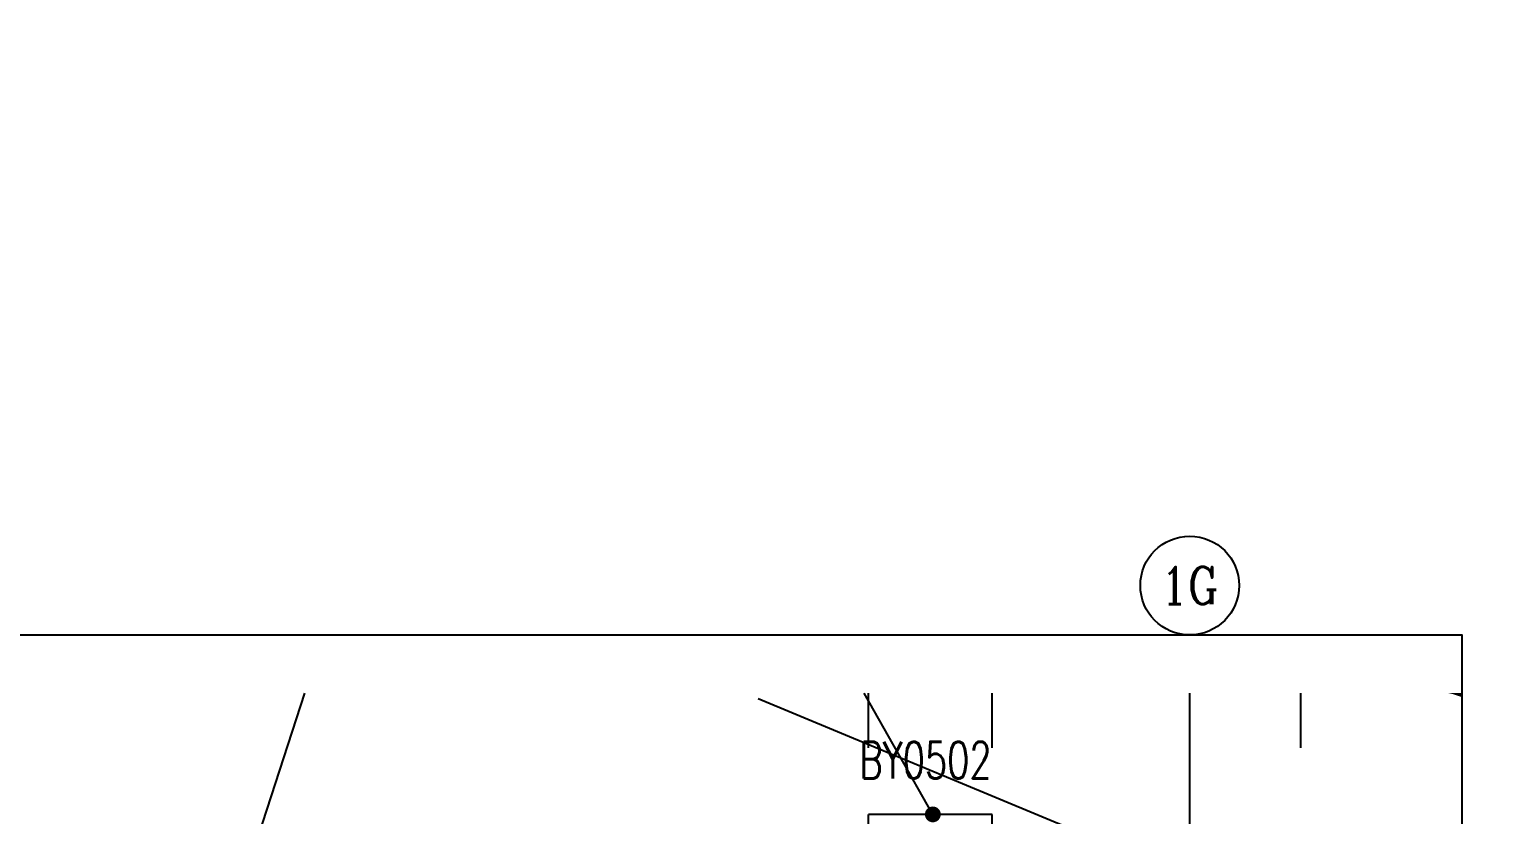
# Model space of a CAD drawing. Extents: x -222544 to -13848, y -31368 to 85559.
# Drawn here: x -32574 to -26580, y 37903 to 41080 of the extents above; entities that cross this region are included whole.
import ezdxf
from ezdxf.enums import TextEntityAlignment as Align
from ezdxf.xclip import XClip

# ---------------------------------------------------------------- set-up
doc = ezdxf.new("R2010")
doc.units = 0
doc.header["$LTSCALE"] = 1000
doc.header["$MEASUREMENT"] = 0
doc.header["$XCLIPFRAME"] = 0
doc.linetypes.add('10平面$0$DASH', pattern=[0.35, 0.25, -0.1])
doc.linetypes.add('10平面$0$DOTE', pattern=[2.42, 2, -0.2, 0.02, -0.2])
doc.layers.get('Defpoints').update_dxf_attribs({"color": 210})
for name, color, linetype in [('10平面$0$A-AXIS-DOTE', 14, '10平面$0$DOTE'), ('10平面$0$A-AXIS-DP', 126, 'Continuous'), ('10平面$0$A-AXIS-SYMB', 3, 'Continuous'), ('10平面$0$A-LIN-V', 9, 'Continuous'), ('10平面$0$A-WINDOW', 140, 'Continuous'), ('10平面$0$AS-WALL', 40, 'Continuous'), ('10平面$0$AS-结构边线层', 200, 'Continuous'), ('10平面$0$DIM_ELEV', 3, 'Continuous'), ('10平面$0$DIM_SYMB', 3, 'Continuous'), ('10平面$0$PUB_HATCH', 8, 'Continuous'), ('10平面$0$建-门窗编号', 7, 'Continuous'), ('A-AXIS-D', 1, 'Continuous'), ('A-WINDOW', 140, 'Continuous'), ('DIM_SYMB', 3, 'Continuous'), ('PUB_TEXT', 7, 'Continuous')]:
    doc.layers.add(name, color=color, linetype=linetype)
doc.styles.add('10平面$0$_TCH_DIM_T3', font='SIMPLEX', dxfattribs={"width": 0.705882, "bigfont": 'GBCBIG'})
doc.styles.add('10平面$0$A-WIN-LABEL', font='SIMPLEX', dxfattribs={"bigfont": 'GBCBIG'})
doc.styles.add('_TCH_AXIS', font='COMPLEX', dxfattribs={"bigfont": 'GBCBIG'})
doc.dimstyles.new('10平面$0$_TCH_ARCH&&80', dxfattribs={"dimtxt": 238, "dimasz": 80, "dimexe": 80, "dimexo": 80, "dimgap": 101, "dimtad": 1, "dimdec": 0, "dimzin": 0, "dimdsep": 46, "dimtxsty": '10平面$0$_TCH_DIM_T3', "dimblk": '10平面$0$_ArchTick', "dimcen": 0.09, "dimclrt": 7, "dimazin": 2, "dimtfac": 1, "dimtdec": 0, "dimtix": 1, "dimtmove": 2, "dimatfit": 3, "dimfxl": 0, "dimtolj": 1, "dimtzin": 0, "dimarcsym": 0})
pattern_1 = [(45, (60, 0), (-60.000061, 60.000061), []), (135, (60, 0), (-60.000061, -60.000061), [])]

# ---------------------------------------------------------------- blocks, each defined once
blk = doc.blocks.new('10平面$0$dote')
at = {"layer": '10平面$0$A-AXIS-DOTE'}
for p, q in [((-6217.8, -68993.9), (-6217.8, 36662.3)), ((91882.2, -264080), (91882.2, 36662.3)), ((76282.2, 27000), (-41310, 27000))]:
    blk.add_line(p, q, dxfattribs=at)
at = {"layer": '10平面$0$A-AXIS-DOTE', "ltscale": 2}
blk.add_lwpolyline([(-35305.3, -50417.4), (-8818.8, 31214.7)], dxfattribs=at)
blk = doc.blocks.new('10平面$0$43243')
at = {"layer": '10平面$0$AS-结构边线层'}
for points in [[(-144054.2, 741420), (-144054.2, 832220), (-156104.2, 832220), (-156104.2, 831970), (-158204.2, 831970), (-158204.2, 832220), (-163704.2, 832220), (-163704.2, 831970), (-165804.2, 831970), (-165804.2, 832220), (-166544.2, 832220), (-166544.2, 832390), (-179464.2, 832390), (-179464.2, 832220), (-180204.2, 832220), (-180204.2, 831970), (-182304.2, 831970), (-182304.2, 832220), (-189244.2, 832220), (-189244.2, 832390), (-195964.2, 832390)], [(-196514.2, 639550), (-175294.2, 639550), (-175294.2, 639720), (-173454.2, 639720), (-173454.2, 640170), (-171354.2, 640170), (-171354.2, 639720), (-169514.2, 639720), (-169514.2, 639550), (-155994.2, 639550), (-155994.2, 639720), (-146454.2, 639720), (-146454.2, 640170), (-144354.2, 640170), (-144354.2, 639720), (-128354.2, 639720), (-128354.2, 658060), (-128054.2, 658060), (-128054.2, 681330), (-128354.2, 681330), (-128354.2, 696460), (-128054.2, 696460), (-128054.2, 715680)]]:
    blk.add_lwpolyline(points, dxfattribs=at)
blk = doc.blocks.new('10平面$0$3132')
at = {"layer": '10平面$0$DIM_ELEV', "linetype": '10平面$0$DASH', "const_width": 30}
blk.add_lwpolyline([(-232270, 833040), (-226020, 833040, -0.414214), (-225520, 832540), (-225520, 827570, -0.414214), (-226020, 827070), (-232270, 827070, -0.414214), (-232770, 827570), (-232770, 832540, -0.414214)], format="xyb", close=True, dxfattribs=at)
blk = doc.blocks.new('10平面$0$34242343243')
at = {"layer": '10平面$0$A-LIN-V'}
for p, q in [((-128604.2, 643320), (-128604.2, 658220)), ((-128404.2, 643320), (-128404.2, 658220))]:
    blk.add_line(p, q, dxfattribs=at)
blk = doc.blocks.new('*U91')
at = {"color": 0}
for p, q in [((-250, 150), (250, 150)), ((250, 30), (-250, 30)), ((-250, -30), (-190, 30)), ((-190, -30), (-130, 30)), ((-130, -30), (-70, 30)), ((-70, -30), (-10, 30)), ((-10, -30), (50, 30)), ((50, -30), (110, 30)), ((110, -30), (170, 30)), ((170, -30), (230, 30)), ((250, -30), (-250, -30)), ((-250, -150), (250, -150))]:
    blk.add_line(p, q, dxfattribs=at)
for points in [[(-250, -150), (-250, 150)], [(250, -150), (250, 150)]]:
    blk.add_lwpolyline(points, dxfattribs=at)
blk = doc.blocks.new('*U90')
at = {"color": 0, "xscale": 0.001999999996058992, "yscale": 0.003333333333333334, "zscale": 0.001999999996058992}
blk.add_blockref('*U91', (0, 0), dxfattribs=at)
blk = doc.blocks.new('10平面$0$_ArchTick')
at = {"color": 0, "linetype": 'ByBlock', "const_width": 0.4}
blk.add_lwpolyline([(-0.5, -0.5), (0.5, 0.5)], dxfattribs=at)
blk = doc.blocks.new('*D708')
at = {"layer": '10平面$0$A-AXIS-DP', "color": 0, "lineweight": -2, "transparency": 16777216}
for p, q in [((-228254.2, 832790), (-228254.2, 833540)), ((-227754.2, 832790), (-227754.2, 833540)), ((-228254.2, 833460), (-228334.2, 833460)), ((-228254.2, 833460), (-227754.2, 833460)), ((-227754.2, 833460), (-227674.2, 833460))]:
    blk.add_line(p, q, dxfattribs=at)
at = {"layer": 'Defpoints', "color": 0, "transparency": 16777216}
for p in [(-227754.2, 833460), (-228254.2, 832710), (-227754.2, 832710)]:
    blk.add_point(p, dxfattribs=at)
at = {"layer": '10平面$0$A-AXIS-DP', "color": 0, "lineweight": -2, "transparency": 16777216, "xscale": 80, "yscale": 80, "zscale": 80}
blk.add_blockref('10平面$0$_ArchTick', (-228254.2, 833460), dxfattribs=at)
at = {"layer": '10平面$0$A-AXIS-DP', "color": 0, "lineweight": -2, "transparency": 16777216, "xscale": 80, "yscale": 80, "zscale": 80, "rotation": 180}
blk.add_blockref('10平面$0$_ArchTick', (-227754.2, 833460), dxfattribs=at)
at = {"layer": '10平面$0$A-AXIS-DP', "color": 7, "transparency": 16777216, "insert": (-228004.2, 833680), "char_height": 238, "attachment_point": 5, "style": '10平面$0$_TCH_DIM_T3'}
blk.add_mtext('\\A1;500', dxfattribs=at)
blk = doc.blocks.new('*D709')
at = {"layer": '10平面$0$A-AXIS-DP', "color": 0, "lineweight": -2, "transparency": 16777216}
for p, q in [((-227754.2, 832790), (-227754.2, 833540)), ((-226954.2, 832790), (-226954.2, 833540)), ((-227754.2, 833460), (-226954.2, 833460))]:
    blk.add_line(p, q, dxfattribs=at)
at = {"layer": 'Defpoints', "color": 0, "transparency": 16777216}
for p in [(-226954.2, 833460), (-227754.2, 832710), (-226954.2, 832710)]:
    blk.add_point(p, dxfattribs=at)
at = {"layer": '10平面$0$A-AXIS-DP', "color": 0, "lineweight": -2, "transparency": 16777216, "xscale": 80, "yscale": 80, "zscale": 80, "rotation": 180}
blk.add_blockref('10平面$0$_ArchTick', (-227754.2, 833460), dxfattribs=at)
at = {"layer": '10平面$0$A-AXIS-DP', "color": 0, "lineweight": -2, "transparency": 16777216, "xscale": 80, "yscale": 80, "zscale": 80}
blk.add_blockref('10平面$0$_ArchTick', (-226954.2, 833460), dxfattribs=at)
at = {"layer": '10平面$0$A-AXIS-DP', "color": 7, "transparency": 16777216, "insert": (-227354.2, 833680), "char_height": 238, "attachment_point": 5, "style": '10平面$0$_TCH_DIM_T3'}
blk.add_mtext('\\A1;800', dxfattribs=at)
blk = doc.blocks.new('*D710')
at = {"layer": '10平面$0$A-AXIS-DP', "color": 0, "lineweight": -2, "transparency": 16777216}
for p, q in [((-226954.2, 832790), (-226954.2, 833540)), ((-226504.2, 832790), (-226504.2, 833540)), ((-226954.2, 833460), (-227034.2, 833460)), ((-226954.2, 833460), (-226504.2, 833460)), ((-226504.2, 833460), (-226424.2, 833460))]:
    blk.add_line(p, q, dxfattribs=at)
at = {"layer": 'Defpoints', "color": 0, "transparency": 16777216}
for p in [(-226504.2, 833460), (-226954.2, 832710), (-226504.2, 832710)]:
    blk.add_point(p, dxfattribs=at)
at = {"layer": '10平面$0$A-AXIS-DP', "color": 0, "lineweight": -2, "transparency": 16777216, "xscale": 80, "yscale": 80, "zscale": 80}
blk.add_blockref('10平面$0$_ArchTick', (-226954.2, 833460), dxfattribs=at)
at = {"layer": '10平面$0$A-AXIS-DP', "color": 0, "lineweight": -2, "transparency": 16777216, "xscale": 80, "yscale": 80, "zscale": 80, "rotation": 180}
blk.add_blockref('10平面$0$_ArchTick', (-226504.2, 833460), dxfattribs=at)
at = {"layer": '10平面$0$A-AXIS-DP', "color": 7, "transparency": 16777216, "insert": (-226729.2, 833680), "char_height": 238, "attachment_point": 5, "style": '10平面$0$_TCH_DIM_T3'}
blk.add_mtext('\\A1;450', dxfattribs=at)
blk = doc.blocks.new('*D711')
at = {"layer": '10平面$0$A-AXIS-DP', "color": 0, "lineweight": -2, "transparency": 16777216}
for p, q in [((-226504.2, 832790), (-226504.2, 833540)), ((-222404.2, 832790), (-222404.2, 833540)), ((-226504.2, 833460), (-222404.2, 833460))]:
    blk.add_line(p, q, dxfattribs=at)
at = {"layer": 'Defpoints', "color": 0, "transparency": 16777216}
for p in [(-222404.2, 833460), (-226504.2, 832710), (-222404.2, 832710)]:
    blk.add_point(p, dxfattribs=at)
at = {"layer": '10平面$0$A-AXIS-DP', "color": 0, "lineweight": -2, "transparency": 16777216, "xscale": 80, "yscale": 80, "zscale": 80, "rotation": 180}
blk.add_blockref('10平面$0$_ArchTick', (-226504.2, 833460), dxfattribs=at)
at = {"layer": '10平面$0$A-AXIS-DP', "color": 0, "lineweight": -2, "transparency": 16777216, "xscale": 80, "yscale": 80, "zscale": 80}
blk.add_blockref('10平面$0$_ArchTick', (-222404.2, 833460), dxfattribs=at)
at = {"layer": '10平面$0$A-AXIS-DP', "color": 7, "transparency": 16777216, "insert": (-224454.2, 833680), "char_height": 238, "attachment_point": 5, "style": '10平面$0$_TCH_DIM_T3'}
blk.add_mtext('\\A1;4100', dxfattribs=at)
blk = doc.blocks.new('10平面')
at = {"layer": '10平面$0$PUB_HATCH'}
h = blk.add_hatch(dxfattribs=at)
h.set_pattern_fill('多孔材料', color=256, scale=30, style=0)
h.set_pattern_definition(pattern_1)
h.paths.add_polyline_path([(-150204.2, 832220), (-145654.2, 832220), (-145654.2, 832520), (-150204.2, 832520)])
h = blk.add_hatch(dxfattribs=at)
h.set_pattern_fill('多孔材料', color=256, scale=30, style=0)
h.set_pattern_definition(pattern_1)
h.paths.add_polyline_path([(-128354.2, 658220), (-128354.2, 639720), (-128204.2, 639620), (-128054.2, 639720), (-128054.2, 658220)])
at = {"layer": '10平面$0$A-AXIS-DOTE'}
for p, q in [((-226854.2, 832220), (-242565.8, 838750)), ((-158130, 825720), (-147454.2, 832220))]:
    blk.add_line(p, q, dxfattribs=at)
at = {"layer": '10平面$0$A-AXIS-SYMB'}
blk.add_line((-227994.2, 832520), (-229030, 834350), dxfattribs=at)
at = {"layer": '10平面$0$A-AXIS-SYMB', "const_width": 32}
blk.add_lwpolyline([(-227986.3, 832506.1, 1), (-228002.1, 832533.9, 1)], format="xyb", close=True, dxfattribs=at)
at = {"layer": '10平面$0$AS-WALL'}
for p, q in [((-145654.2, 832520), (-150204.2, 832520)), ((-150204.2, 832220), (-145654.2, 832220)), ((-128354.2, 658220), (-128354.2, 639720)), ((-128054.2, 658220), (-128054.2, 639720))]:
    blk.add_line(p, q, dxfattribs=at)
at = {"layer": '10平面$0$A-AXIS-DP'}
blk.add_blockref('10平面$0$3132', (0, 0), dxfattribs=at)
at = {"layer": '10平面$0$A-WINDOW'}
blk.add_blockref('10平面$0$43243', (0, 0), dxfattribs=at)
ref = blk.add_blockref('*U90', (-228004.2, 832370), dxfattribs=dict(at, xscale=-500.000000985252, yscale=300, zscale=300, rotation=359.9999999999967))
ref.add_attrib('A', 'BY0502', (-228291.7, 832665.6), dxfattribs={"layer": '10平面$0$建-门窗编号', "height": 148.75, "style": '10平面$0$A-WIN-LABEL', "width": 0.705882})
at = {"layer": '10平面$0$AS-WALL'}
blk.add_blockref('10平面$0$dote', (-220736.4, 804820), dxfattribs=at)
at = {"layer": '10平面$0$DIM_SYMB'}
blk.add_blockref('10平面$0$34242343243', (0, 0), dxfattribs=at)
at = {"layer": '10平面$0$A-AXIS-DP'}
for p1, p2, picture, middle in [((-228254.2, 832710), (-227754.2, 832710), '*D708', (-228004.2, 833680)), ((-227754.2, 832710), (-226954.2, 832710), '*D709', (-227354.2, 833680)), ((-226954.2, 832710), (-226504.2, 832710), '*D710', (-226729.2, 833680)), ((-226504.2, 832710), (-222404.2, 832710), '*D711', (-224454.2, 833680))]:
    dim = blk.add_aligned_dim(p1=p1, p2=p2, distance=750, dimstyle='10平面$0$_TCH_ARCH&&80', dxfattribs=at)
    dim.commit()
    dim.dimension.update_dxf_attribs({"geometry": picture, "text_midpoint": middle})

msp = doc.modelspace()

# ---------------------------------------------------------------- linework, layer by layer
at = {"layer": 'A-AXIS-D'}
msp.add_circle((-27877.7, 38829.3), 200, dxfattribs=at)

# ---------------------------------------------------------------- block references
at = {"layer": 'A-WINDOW'}
ref = msp.add_blockref('10平面', (123458.1, -791602.5), dxfattribs=at)
XClip(ref).set_block_clipping_path([(-149069.4947712686, 822142.4845585017), (-143135.4832539898, 832892.364749553)])
ref = msp.add_blockref('10平面', (96415.9, -617629.4), dxfattribs=at)
XClip(ref).set_block_clipping_path([(-138597.9348454606, 638955.4337286151), (-127699.4397844896, 643918.9745761734)])
at = {"layer": 'DIM_SYMB'}
ref = msp.add_blockref('10平面', (199076.5, -794617.3), dxfattribs=at)
XClip(ref).set_block_clipping_path([(-232392.0561316109, 827085.1265105864), (-225852.3232791438, 833011.0461944257)])

# ---------------------------------------------------------------- texts
at = {"layer": 'PUB_TEXT', "style": '_TCH_AXIS'}
msp.add_text('1G', height=150.33, dxfattribs=at).set_placement((-27995.8, 38754.2), (-27759.6, 38754.2), align=Align.FIT)

# ---------------------------------------------------------------- next in the draw order: linework, layer by layer
at = {"layer": 'DIM_SYMB'}
msp.add_lwpolyline([(-33919.8, 38629.3), (-26775.8, 38629.3), (-26775.8, 32395.4), (-33919.8, 32395.4)], close=True, dxfattribs=at)

doc.saveas('drawing.dxf')
